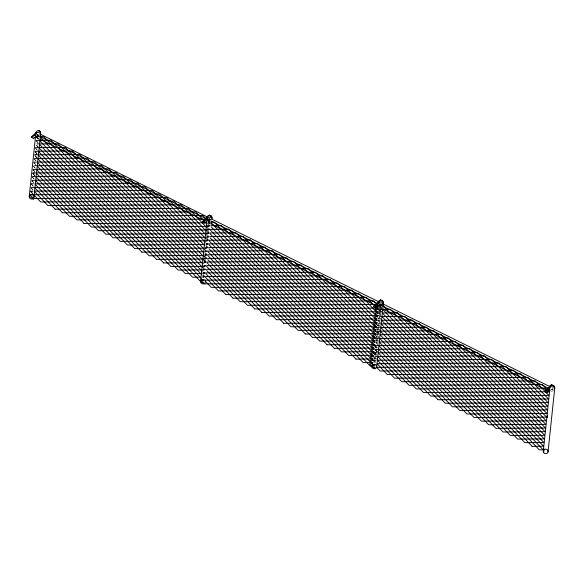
<?xml version="1.0" encoding="UTF-8"?>
<svg xmlns="http://www.w3.org/2000/svg" width="584" height="584" viewBox="0 0 584 584"><rect width="100%" height="100%" fill="white"/><g stroke="black" fill="none" stroke-linecap="round" stroke-linejoin="round"><path stroke-width="0.44" stroke-dasharray="2.92 2.19" d="M202.487 277.152L204.123 277.166L202.232 275.392M204.305 273.443L202.823 273.451L204.502 273.538L203.174 272.356M204.677 269.903L203.254 269.976M204.393 259.004L206.028 259.019L204.137 257.245M204.772 255.369L206.407 255.391L205.086 254.208M206.59 251.755L205.159 251.828M206.97 248.127L204.765 248.2M206.685 237.221L208.313 237.243L206.429 235.469M206.072 245.747L207.955 247.521L204.816 247.601M206.291 233.68L208.7 233.615L207.371 232.425M208.875 229.979L207.451 230.052M209.262 226.351L207.057 226.424M378.651 312.907L382.075 316.513L378.147 316.535L380.461 319.076M382.819 309.25L378.906 309.279L381.228 311.819M377.972 329.916L376.541 329.982M379.498 315.397L378.067 315.382M380.257 308.133L378.834 308.206M37.208 134.984A2.409 2.256 6 0 0 38.427 135.247L37.04 134.152M208.196 218.912L209.583 219.971L208.159 219.263M379.308 304.03L380.739 304.738L379.344 303.68M551.924 389.156L552.654 388.119M38.427 136.028L36.916 135.028M207.101 225.818L210.174 225.65L207.889 223.241M207.853 247.521L205.597 245.024M205.407 252.879L207.086 254.785L204.035 254.77M203.962 259.654L206.283 262.099L204.641 260.143M203.276 269.37L205.59 269.202L202.166 265.596M203.115 274.662L204.831 276.466L202.458 276.473M382.834 309.411L379.031 309.279L382.462 312.885L378.527 312.907M382.067 316.667L378.271 316.535L381.695 320.142L377.76 320.163M381.308 323.93L377.432 323.952L380.936 327.405M378.994 333.53L376.724 331.055L380.542 331.186M379.782 338.45L375.979 338.318L379.41 341.925L376.257 341.939M210.109 225.738L207.021 225.665M206.291 262.041L204.035 259.61M381.279 311.754L379.023 309.432M377.498 323.952L379.702 326.339M380.739 304.738L381.498 303.359M207.787 219.978L209.663 218.073M379.564 304.103L380.812 302.841M205.583 269.355L203.225 269.217M379.235 319.083L377.994 317.842M378.476 326.346L377.337 324.989L378.447 326.259M376.738 331.208L380.534 331.033L377.125 327.427M375.213 345.728L378.644 349.181M376.184 348.122L375.052 346.765M36.347 136.371L38.471 134.86M208.211 220.628L209.619 219.621M379.359 305.396L380.775 304.388M36.785 136.619L39.909 136.598M36.85 136.692L38.369 136.678M36.865 136.773L38.361 136.766M36.398 140.248L39.529 140.233M36.464 140.321L38.748 140.306M36.799 143.876L39.15 143.861M36.85 144.029L38.347 144.022M35.639 147.511L38.763 147.489M35.719 147.664L37.967 147.65M35.252 151.139L38.383 151.117M35.339 151.292L37.588 151.278M34.872 154.767L38.004 154.753M34.938 154.84L37.223 154.826M34.96 154.921L37.201 154.913M34.492 158.395L37.624 158.381M34.558 158.468L36.843 158.454M34.113 162.031L37.237 162.009M34.179 162.096L35.697 162.089M34.514 165.652L36.858 165.637M34.558 165.812L36.062 165.798M33.346 169.287L36.478 169.265M33.434 169.44L35.675 169.426M32.967 172.915L36.099 172.9M33.032 172.988L35.317 172.974M33.047 173.076L35.295 173.061M32.587 176.543L35.712 176.529M34.938 176.602L32.653 176.616L34.916 176.689M32.2 180.179L35.332 180.157M32.266 180.244L34.551 180.23M31.04 183.814L34.952 183.785M31.156 183.967L33.405 183.953M31.441 187.435L34.573 187.42M31.521 187.588L33.77 187.581M30.273 191.07L34.186 191.048M30.361 191.143L32.646 191.129L30.39 191.223M208.181 222.029L210.532 222.015M208.232 222.183L210.481 222.175M208.159 222.635L209.729 222.694L208.021 220.891M208.211 222.789L209.838 222.723L208.057 220.825M207.043 226.271L209.349 226.322L207.576 224.577M207.422 229.293L209.766 229.278L206.364 225.672M209.751 229.344L207.466 229.359L209.722 229.432L207.393 226.986M207.4 229.892L208.882 229.884M207.444 229.965L208.97 229.957L207.189 228.205M206.254 232.921L209.386 232.906M206.327 232.994L208.612 232.979M206.342 233.082L208.59 233.067M206.276 233.527L208.503 233.512M206.305 233.6L208.59 233.585L207.481 232.315M206.656 236.549L209.006 236.535M206.707 236.622L208.992 236.608L205.597 232.928M206.634 237.155L208.116 237.141M206.276 240.177L208.649 240.17L206.364 237.761L208.605 240.236M206.32 240.25L207.846 240.243M206.254 240.783L207.933 240.871L206.305 240.936M205.897 243.805L208.24 243.791L205.977 241.389M205.948 243.966L208.189 243.951L205.867 241.506M205.875 244.411L207.444 244.47L205.729 242.667L207.554 244.499L205.926 244.565M204.794 247.514L207.86 247.426M204.772 248.12L207.057 248.105L205.845 246.944M205.13 251.069L207.481 251.054M205.181 251.142L207.466 251.127L205.218 248.653M205.181 251.222L207.429 251.208L205.108 248.762M205.108 251.675L206.59 251.66M205.159 251.74L206.678 251.733L204.904 249.981M204.75 254.697L207.101 254.682M204.728 255.303L206.21 255.296M204.371 258.325L206.714 258.31M204.415 258.398L206.699 258.383L204.415 255.982M204.349 258.931L205.831 258.924M203.991 261.961L206.356 261.946M204.035 262.114L205.539 262.106M203.969 262.559L205.531 262.625L203.823 260.822L205.648 262.647L204.013 262.72M203.604 265.589L205.955 265.574L203.692 263.172M203.655 265.742L205.904 265.727L203.582 263.282M203.582 266.187L205.152 266.253L203.436 264.45M203.633 266.348L205.261 266.282L203.48 264.377M203.268 269.29L205.553 269.275M203.203 269.823L204.685 269.808M203.247 269.888L204.772 269.881L202.998 268.136M202.845 272.845L205.188 272.83M202.889 272.918L205.174 272.903L202.925 270.428M202.896 273.005L205.137 272.991L202.816 270.545M202.509 276.546L204.794 276.531M202.436 277.079L203.918 277.072M379.286 305.651L383.199 305.622M379.41 305.804L381.651 305.79M378.826 308.118L380.352 308.111M378.994 309.345L382.038 309.33M380.899 312.966L378.614 312.98L380.899 315.382M378.578 313.06L380.907 313.046M378.023 315.309L379.505 315.302M377.636 318.937L379.206 319.003L378.103 317.725M377.819 320.324L380.14 320.309M377.089 327.493L380.914 327.405M377.052 327.58L379.374 327.566M377.979 329.821L376.498 329.829L378.06 329.887M376.709 331.128L379.753 331.106M376.344 334.683L380.147 334.661L376.746 331.055M378.614 334.829L376.322 334.756L379.717 338.45M375.731 337.085L377.3 337.151L376.198 335.88M375.782 337.245L377.41 337.172L376.089 335.99M375.855 338.318L379.768 338.289L376.359 334.69M375.351 340.72L377.03 340.808L375.702 339.618M375.402 340.873L376.95 340.866L375.811 339.508M375.592 342.1L377.848 342.085M375.096 345.575L379.009 345.553M375.147 345.728L379.016 345.706M375.497 349.203L378.622 349.181M375.563 349.268L377.081 349.261M375.541 349.356L378.636 349.334M374.329 352.831L378.242 352.809L374.833 349.203M376.702 352.889L374.417 352.904L376.702 355.306M374.38 352.991L376.709 352.977M374.731 356.459L377.863 356.437L374.526 352.933M374.775 356.612L377.877 356.598M373.439 358.868L375.118 358.956L373.49 359.021M373.57 360.094L377.476 360.072L374.074 356.466M373.621 360.248L375.943 360.233M209.766 222.628L207.955 220.949M206.721 239.571L207.86 240.776L206.612 239.688M207.481 244.404L205.663 242.725M205.575 262.552L203.758 260.873M205.188 266.18L203.94 265.092M377.505 323.799L381.294 323.77L377.892 320.171M378.483 326.193L377.227 325.106M376.191 347.969L374.943 346.881M37.004 134.502L38.434 135.211M36.945 134.889L38.602 135.692M207.656 219.438L210.131 220.642M379.206 304.381L381.659 305.593M208.327 220.168L209.955 220.978M379.848 305.125L381.483 305.928M36.821 137.408L38.456 138.218M208.349 222.358L209.984 223.168M379.877 307.308L381.513 308.118M36.741 137.576L38.376 138.386M208.269 222.526L209.897 223.336M379.797 307.483L381.425 308.286M36.653 137.744L38.288 138.554M208.181 222.701L210.634 223.913M379.709 307.651L382.162 308.863M208.78 218.591L211.043 219.723M379.505 303.658L381.878 304.841M379.418 305.651L382.841 309.257M379.344 305.804L381.608 308.184M378.863 310.469L380.009 311.673L378.753 310.586M379.104 313.615L380.848 315.448M378.337 320.872L380.082 322.704M377.578 328.135L379.863 330.537M376.614 331.15L378.936 333.595M376.578 332.245L377.717 333.449M376.468 332.362L377.68 333.515M375.848 338.413L378.176 340.852M375.6 341.947L379.023 345.553M376.052 342.655L378.958 345.706M375.089 345.67L377.41 348.115M375.016 346.838L376.154 348.035M375.366 349.874L377.651 352.283M375.286 349.911L378.191 352.97M374.322 352.926L376.651 355.371M374.286 354.028L375.432 355.225M374.176 354.138L375.395 355.298M374.526 357.167L376.264 359.007M373.906 357.656L375.008 358.926L373.796 357.773M373.694 360.094L377.118 363.701M373.563 360.189L375.884 362.635M373.526 361.284L374.629 362.554M207.78 223.358L210.101 225.804M208.247 225.052L209.386 226.256M207.291 228.081L209.006 229.884M207.123 230.505L209.371 232.972M207.597 231.227L209.335 233.06M206.634 234.25L208.955 236.688M206.532 235.345L208.203 237.213M206.831 238.491L208.576 240.323M206.685 239.644L207.824 240.842M205.955 246.835L207.101 248.032M205.006 249.864L206.714 251.667M205.305 253.003L207.05 254.843M205.196 254.091L206.298 255.361M204.451 255.909L206.736 258.318M204.342 256.026L206.663 258.471M204.239 257.121L205.918 258.989M202.699 266.267L205.524 269.363M203.093 268.012L204.809 269.815M202.714 271.64L204.393 273.509M203.013 274.787L204.758 276.619M202.334 275.268L204.006 277.137M36.12 136.627L38.405 139.028M36.573 137.328L39.478 140.386M35.741 140.255L38.595 143.262M36.274 140.927L39.099 144.014M36.5 145.088L38.179 146.956M36.391 145.204L38.719 147.65M34.982 147.518L37.799 150.592M35.427 148.219L38.332 151.278M34.595 151.147L37.456 154.147M35.128 151.811L37.413 154.22M35.047 151.847L37.953 154.906M34.215 154.775L37.069 157.782M35.317 156.045L37.033 157.848M35.252 156.089L37.573 158.534M33.836 158.403L36.12 160.812M34.288 159.111L36.026 160.943M33.456 162.031L35.697 164.505M33.901 162.739L35.646 164.571M33.069 165.666L35.887 168.739M33.522 166.367L36.427 169.426M32.689 169.294L34.974 171.696L33.222 169.966M33.142 169.995L34.887 171.835M32.31 172.922L35.164 175.93M32.843 173.594L35.128 175.996M32.762 173.63L35.66 176.682M31.93 176.55L34.208 178.959M32.376 177.259L34.12 179.091M31.543 180.186L33.828 182.588M31.996 180.887L33.741 182.719M31.164 183.814L33.412 186.289M31.616 184.515L33.361 186.354M30.784 187.442L33.032 189.917M31.237 188.15L32.974 189.982M30.397 191.07L32.682 193.479M30.937 191.742L32.646 193.545M30.85 191.778L32.594 193.611M210.977 219.774A2.409 2.256 6 0 1 208.057 219.511M381.768 304.892A2.409 2.256 6 0 1 379.418 304.381M553.128 389.754A2.409 2.256 6 0 1 551.289 389.594M39.617 134.904A2.409 2.256 6 0 1 39.048 135.152M553.384 390.462A2.409 2.256 6 0 1 551.084 391.127M553.559 388.783A2.409 2.256 6 0 1 551.267 389.448M381.746 306.074A2.409 2.256 6 0 1 379.344 306.155M381.929 304.395A2.409 2.256 6 0 1 379.52 304.476M210.028 221.555A2.409 2.256 6 0 1 208.189 221.387M210.773 219.628A2.409 2.256 6 0 1 207.853 219.365M38.873 136.787A2.409 2.256 6 0 1 36.522 136.284"/><path stroke-width="0.88" d="M37.135 162.104L105.762 234.213L204.685 233.629M39.42 140.328L149.139 255.799L202.4 255.412M202.013 259.041L123.29 176.061L35.697 176.602L76.818 219.876L206.334 219.175M204.305 237.265L112.997 237.79L37.602 158.447L87.111 158.147L201.341 278.364M205.451 226.373L91.294 227.045L36.464 169.338L108.821 168.9L202.487 267.479M371.665 342.063L374.797 342.02M373.191 327.544L376.322 327.5M373.57 323.916L376.709 323.872M375.096 309.396L378.235 309.352M380.425 331.128L452.476 406.844L547.69 406.26L513.416 370.198L380.126 371.008L376.716 367.329L506.182 366.613L547.303 409.888L459.71 410.421L380.929 327.558M377.811 356.598L484.479 355.86L546.164 420.779L481.42 421.174L381.951 316.513L404.887 316.448L524.834 442.672L543.872 442.555L441.066 334.362L380.045 334.661L445.242 403.259L548.069 402.631L520.651 373.775L387.36 374.592L377.096 363.701L498.948 363.029L546.923 413.523L466.952 414.005L381.243 323.93M382.33 312.98L488.655 424.758L545.777 424.407L477.245 352.276L378.14 352.809M382.71 309.352L495.889 428.342L545.398 428.036L470.01 348.692L378.607 349.254L416.304 388.922L545.792 388.163M543.018 449.841L539.302 449.841L419.363 323.609L381.279 323.843M200.611 281.152L200.56 281.743A2.409 2.256 6 0 0 204.269 283.583L204.75 283.203A2.409 2.256 6 0 0 204.072 279.67A2.409 2.256 6 0 0 200.611 281.152L207.32 217.35A2.409 2.256 6 0 1 207.532 216.795M207.269 217.941L207.32 217.35M35.96 132.48L29.251 196.29L33.303 199.1L33.39 198.334A2.409 2.256 6 0 0 32.317 194.647A2.409 2.256 6 0 0 29.222 197.071A2.409 2.256 6 0 0 32.908 198.713L33.303 199.1M33.96 197.304L40.668 133.502A2.409 2.256 6 0 0 38.194 130.736A2.409 2.256 6 0 0 36.018 133.648M380.542 299.869L382.644 301.286L380.542 299.869L373.68 306.856L375.826 307.914L378.651 305.899M376.68 367.044L383.389 303.235M543.332 450.892L549.851 388.886M543.66 452.6L544.04 449.001M547.347 417.553L547.536 415.757M551.654 384.987L553.8 386.046L552.369 385.338M548.04 451.906A2.409 2.256 6 0 0 544.952 449.242A2.409 2.256 6 0 0 544.069 453.053A2.409 2.256 6 0 0 548.04 451.906L554.749 388.104M549.829 386.571L383.184 304.023M39.522 140.328L50.939 140.233L170.878 266.457L201.378 266.362M207.444 220.292L202.874 215.481L69.554 216.321L35.347 180.31M205.539 238.44L166.703 197.567L33.376 198.465M65.371 147.482L185.347 273.626L202.108 273.524M200.202 277.166L192.581 277.21L72.613 151.066M206.685 227.548L188.406 208.313L55.078 209.211M202.487 279.568L203.626 280.773L199.816 280.794L79.847 154.65M207.064 223.92L195.64 211.897L62.313 212.795M202.049 271.173L101.55 165.403M205.955 222.803L84.023 223.548M203.633 256.588L130.495 179.733M203.261 248.156L134.67 248.631M203.633 259.004L156.373 259.376M203.247 262.639L163.608 262.961M202.115 259.041L203.196 260.281M374.249 351.678L341.501 351.875L221.526 225.731M373.11 355.313L348.706 355.481L228.76 229.315M373.103 362.569L363.204 362.627L243.229 236.483M377.877 313.564L359.029 293.73L225.701 294.628M208.984 243.864L257.734 243.564L374.249 366.183L370.409 366.234L250.463 240.068M378.257 309.936L366.263 297.314L232.936 298.212M373.3 357.123L272.173 250.813M378.067 308.126L254.639 308.958M373.68 353.495L279.407 254.398M261.917 312.484L207.656 255.354M376.921 319.01L276.349 319.711M374.826 342.604L301.11 265.151M377.3 322.638L283.583 323.295M315.586 272.319L375.585 335.347M375.965 331.712L322.821 275.896M376.162 333.53L305.286 334.048M376.351 328.084L330.055 279.481M375.016 337.165L312.528 337.625M375.016 344.414L326.996 344.794M377.498 317.2L351.758 290.233M373.869 348.049L334.231 348.378M372.723 358.941L355.933 359.131M380.52 331.128L433.832 330.778L543.492 446.191L532.031 446.344M378.228 352.882L409.07 385.338L542.361 384.527L549.216 391.74L423.509 392.528L378.958 345.706M379.717 338.45L448.3 337.946L544.251 438.927L517.599 439.088L397.624 312.944M543.113 449.819L426.561 327.281M382.805 309.323L390.419 309.279L510.358 435.503L544.638 435.299L455.505 341.611M377.49 360.226L394.594 378.176L527.892 377.359L548.449 399.003L437.971 399.763M379.337 342.078L430.773 396.091L548.829 395.368L535.09 381.031M532.075 446.286L412.129 320.025L381.622 320.302M546.383 390.024L383.06 309.097M203.633 244.499L127.436 245.046L38.332 151.278M65.379 147.423L38.748 147.562L134.7 248.543M84.052 223.46L36.099 172.9L116.019 172.565M39.705 144.533L141.905 252.215M204.78 245.696L152.234 190.399L34.171 191.114L47.881 205.546L181.135 204.816M315.586 272.253L205.933 272.896M378.987 345.618L462.74 345.195M34.901 183.945L62.349 212.707M203.998 283.875L337.326 282.977L376.731 324.456M383.148 305.782L503.094 432.007L545.018 431.671L462.769 345.115M377.432 360.226L491.713 359.445L546.544 417.151L474.157 417.618L381.688 320.302M548.266 388.126L382.454 306.009M36.369 132.247L31.375 137.32L33.522 138.386L35.639 136.875M33.522 138.386L34.763 137.116M207.517 217.007L202.531 222.088L204.67 223.146L206.794 221.635M375.826 307.914L377.695 306.009M551.69 384.637L544.836 391.616L546.974 392.682L549.807 390.667M546.974 392.682L548.843 390.776M36.595 132.962L31.375 137.32L35.624 134.298M207.743 217.73L202.531 222.088L206.773 219.066M378.899 302.497L373.68 306.856L377.928 303.833M550.048 387.258L544.836 391.616L549.748 388.44A2.409 2.256 6 0 1 551.04 385.082A2.409 2.256 6 0 1 554.179 387.17M375.22 309.454L378.045 312.374M373.694 323.974L376.519 326.894M373.307 327.602L375.563 329.923M371.782 342.122L374.607 345.042M379.782 338.45L438.007 399.675M377.877 356.598L401.829 381.754L535.126 380.943M39.128 143.934L58.174 143.817L178.12 270.071L202.487 269.896M38.369 151.19L72.642 150.979M79.877 154.563L37.989 154.818L120.231 241.374L205.539 240.856M37.223 162.082L94.352 161.732L201.721 274.736M101.587 165.316L36.843 165.71L98.492 230.709L206.685 229.965M35.317 180.23L130.524 179.646M35.697 183.85L137.758 183.23L204.013 252.96M33.025 194.749L29.981 194.771L33.412 198.377M211.277 222.081L214.321 222.066L334.267 348.29M210.897 225.709L221.555 225.65M210.51 229.344L228.797 229.227M210.131 232.972L236.031 232.812L355.97 359.043M209.751 236.6L243.265 236.396M209.371 240.228L250.499 239.98M208.605 247.492L264.968 247.149L372.913 360.751M208.225 251.12L272.202 250.733M141.934 252.127L204.393 251.748M207.846 254.748L279.437 254.31M207.459 258.376L286.678 257.894L374.059 349.867M207.079 262.012L293.913 261.479L374.439 346.232M206.699 265.64L301.147 265.063M206.32 269.268L308.381 268.647L375.205 338.976M205.553 276.531L322.85 275.816M203.648 280.167L200.604 280.189L203.458 283.189M205.174 280.159L330.084 279.4M351.794 290.146L218.496 290.956L205.364 277.137M376.928 304.505L247.441 305.293L206.889 262.618M378.614 305.724L375.57 305.739L378.425 308.746M261.909 312.462L378.447 311.747M377.855 312.98L374.804 313.002L377.658 316.002M382.425 312.951L397.653 312.863M377.3 315.382L269.122 316.068L208.035 251.726M377.468 316.608L374.424 316.63L376.709 319.032M377.089 320.244L374.045 320.258L376.899 323.266M376.162 326.273L290.854 326.792L209.181 240.834M380.899 327.471L426.597 327.193M375.775 329.902L298.088 330.376L210.131 237.805M375.943 331.128L372.899 331.15L375.753 334.157M375.563 334.763L372.519 334.778L375.373 337.786M375.184 338.392L372.132 338.406L374.417 340.815M374.636 340.793L319.769 341.151L211.277 226.921M379.366 341.99L455.535 341.531M374.417 345.648L371.373 345.67L374.227 348.67M374.037 349.276L370.993 349.298L373.278 351.699M373.658 352.911L370.606 352.926L373.461 355.933M373.271 356.539L370.227 356.554L373.081 359.562M372.891 360.167L369.847 360.189L372.702 363.19M372.512 363.796L369.468 363.817L372.862 367.445L375.176 367.409M40.143 134.108L207.59 217.044M211.663 219.073L379.118 301.994M40.216 136.51L206.028 218.628M210.926 221.059L377.556 303.585M40.004 139.196L204.999 220.913M210.714 223.745L375.709 305.454M377.344 306.264L378.979 307.075M200.567 281.649L204.342 283.525M372.008 367.073L375.169 368.643M378.636 306.308L373.497 300.899L240.207 301.709L206.51 266.246M377.111 320.828L344.56 286.562L211.269 287.401L205.553 281.364M373.84 364.394L374.986 365.599M211.087 222.686L327.025 344.706M210.32 229.95L312.557 337.545M209.941 233.578L305.322 333.96M181.171 204.728L206.305 231.176M205.918 234.812L173.937 201.151L40.646 201.962L33.792 194.749L159.468 193.983L205.159 242.068M208.795 244.47L283.62 323.207M208.984 248.696L276.378 319.623M204.342 249.397L144.993 186.814L34.551 187.486L55.115 209.13M207.846 259.588L254.675 308.878M116.055 172.484L202.867 263.844M206.699 270.472L232.972 298.125M205.743 273.502L225.738 294.54M163.644 262.88L43.705 136.649L39.895 136.671L156.41 259.296M378.717 303.264L378.629 302.804A2.409 2.256 6 0 1 378.68 302.22M208.941 215.7A2.409 2.256 6 0 1 211.817 218.92M207.889 216.321A2.409 2.256 6 0 1 208.371 215.941M40.457 134.05A2.409 2.256 6 0 1 40.099 134.532M381.542 300.526A2.409 2.256 6 0 1 382.819 304.271M378.892 301.665A2.409 2.256 6 0 1 379.731 300.811M552.274 385.338A2.409 2.256 6 0 1 554.537 388.659M549.982 390.579A2.409 2.256 6 0 1 549.814 387.382A2.409 2.256 6 0 1 553.216 387.272M378.33 303.14A2.409 2.256 6 0 1 380.819 300.234A2.409 2.256 6 0 1 382.761 303.541M378.826 305.812A2.409 2.256 6 0 1 378.658 302.622A2.409 2.256 6 0 1 382.06 302.505M382.849 304.082A2.409 2.256 6 0 1 382.797 304.666M207.174 218.372A2.409 2.256 6 0 1 209.671 215.467A2.409 2.256 6 0 1 211.612 218.774M206.999 220.051A2.409 2.256 6 0 1 211.32 218.197M35.843 135.291A2.409 2.256 6 0 1 38.654 132.429A2.409 2.256 6 0 1 39.924 136.167M38.237 130.341L40.34 131.75L38.237 130.341M209.386 215.109L211.496 216.518L209.386 215.109M375.629 368.446L375.059 368.694A2.409 2.256 6 0 1 372.03 367.19L371.92 366.613A2.409 2.256 6 0 1 375.432 364.54A2.409 2.256 6 0 1 375.629 368.446"/></g></svg>
